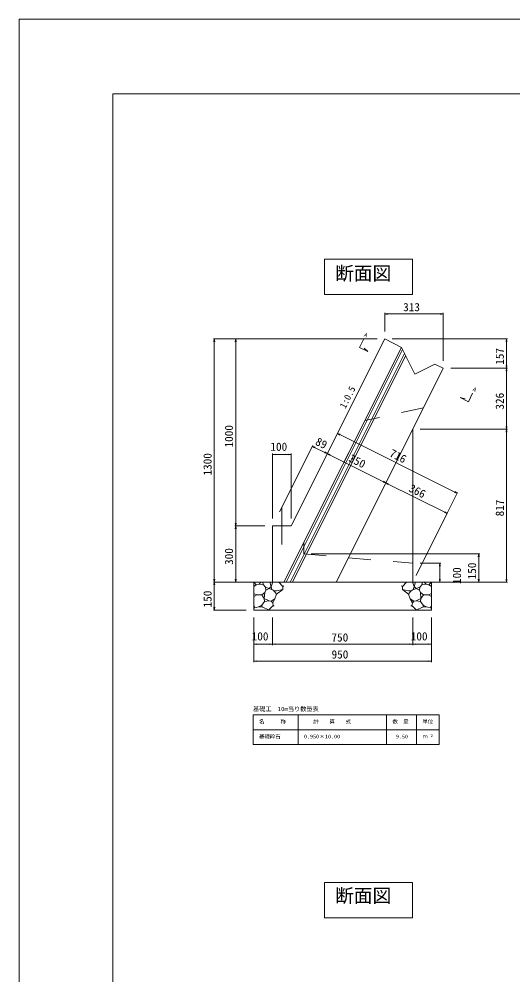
# Model space of a CAD drawing. Units: millimetres on the paper. Extents: x 0 to 841, y 0 to 594.
# Drawn here: x 0 to 131.9, y 338.4 to 594 of the extents above; entities that cross this region are included whole.
import ezdxf
from ezdxf.enums import TextEntityAlignment as Align

# ---------------------------------------------------------------- set-up
doc = ezdxf.new("R2010")
doc.units = ezdxf.units.MM
doc.linetypes.add('DASHED_SPACED', pattern=[12, 6, -6])
for name, color, linetype, lineweight in [('D-STR-DIM（寸法）', 7, 'Continuous', 18), ('D-STR-HTXT（旗揚げ）', 4, 'Continuous', 18), ('D-STR-STRn（構造物）', 5, 'Continuous', 18), ('D-STR-TXT（文字）', 7, 'Continuous', 18), ('D-STR（構造物外形線）', 1, 'Continuous', 18), ('D-TTL(外枠）', 2, 'Continuous', 18), ('DEFPOINTS_2', 8, 'Continuous', 18)]:
    doc.layers.add(name, color=color, linetype=linetype, lineweight=lineweight)
doc.styles.add('ＭＳ ゴシック', font='')
doc.styles.get('ＭＳ ゴシック').set_extended_font_data('MS Gothic')

msp = doc.modelspace()

# ---------------------------------------------------------------- linework, layer by layer
at = {"layer": 'D-STR-DIM（寸法）'}
for p, q in [((97.657, 510.455), (97.657, 515.419)), ((97.657, 515.169), (98.407, 515.294)), ((97.657, 515.169), (97.757, 515.169)), ((98.407, 515.044), (97.657, 515.169)), ((97.757, 515.169), (113.209, 515.169)), ((112.559, 515.294), (113.309, 515.169)), ((113.309, 515.169), (112.559, 515.044)), ((113.309, 515.169), (113.209, 515.169)), ((113.309, 502.629), (113.309, 515.419)), ((60.657, 508.455), (51.88, 508.455)), ((52.005, 507.705), (52.13, 508.455)), ((52.13, 508.455), (52.13, 508.355)), ((52.13, 508.455), (52.255, 507.705)), ((52.13, 443.555), (52.13, 508.355)), ((95.657, 508.455), (57.598, 508.455)), ((57.723, 507.705), (57.848, 508.455)), ((57.848, 508.455), (57.848, 508.355)), ((57.848, 508.455), (57.973, 507.705)), ((57.848, 508.355), (57.848, 458.555)), ((99.657, 508.455), (130.446, 508.455)), ((130.071, 507.705), (130.196, 508.455)), ((130.196, 508.455), (130.196, 508.355)), ((130.196, 508.455), (130.321, 507.705)), ((130.196, 508.355), (130.196, 500.729)), ((130.196, 500.629), (130.071, 501.379)), ((130.321, 501.379), (130.196, 500.629)), ((115.309, 500.629), (130.446, 500.629)), ((115.309, 500.629), (130.446, 500.629)), ((130.071, 499.879), (130.196, 500.629)), ((130.196, 500.629), (130.196, 500.729)), ((130.196, 500.629), (130.196, 500.529)), ((130.196, 500.629), (130.321, 499.879)), ((130.196, 500.529), (130.196, 484.424)), ((74.499, 462.138), (85.149, 483.439)), ((85.037, 483.215), (85.127, 483.171)), ((85.652, 482.768), (85.037, 483.215)), ((85.037, 483.215), (85.764, 482.992)), ((85.127, 483.171), (116.948, 467.26)), ((107.157, 484.324), (130.446, 484.324)), ((107.157, 484.324), (130.446, 484.324)), ((130.196, 484.324), (130.071, 485.074)), ((130.071, 483.574), (130.196, 484.324)), ((130.321, 485.074), (130.196, 484.324)), ((130.196, 484.324), (130.196, 484.424)), ((130.196, 484.324), (130.196, 484.224)), ((130.196, 484.324), (130.321, 483.574)), ((130.196, 484.224), (130.196, 443.555)), ((69.551, 462.244), (78.434, 480.01)), ((73.551, 460.244), (82.434, 478.01)), ((74.051, 461.244), (82.434, 478.01)), ((78.323, 479.787), (78.412, 479.742)), ((78.938, 479.339), (78.323, 479.787)), ((78.323, 479.787), (79.049, 479.563)), ((78.412, 479.742), (82.233, 477.831)), ((82.323, 477.787), (81.596, 478.01)), ((81.708, 478.234), (82.323, 477.787)), ((67.657, 460.455), (67.657, 477.809)), ((67.657, 477.559), (68.407, 477.684)), ((67.657, 477.559), (67.757, 477.559)), ((68.407, 477.434), (67.657, 477.559)), ((72.557, 477.559), (67.757, 477.559)), ((71.907, 477.684), (72.657, 477.559)), ((72.657, 477.559), (71.907, 477.434)), ((72.657, 477.559), (72.557, 477.559)), ((72.657, 460.455), (72.657, 477.809)), ((82.323, 477.787), (82.233, 477.831)), ((82.323, 477.787), (82.412, 477.742)), ((82.938, 477.339), (82.323, 477.787)), ((82.323, 477.787), (83.049, 477.563)), ((82.412, 477.742), (97.886, 470.005)), ((97.36, 470.408), (97.975, 469.96)), ((89.704, 453.418), (98.087, 470.184)), ((89.704, 453.418), (98.087, 470.184)), ((97.975, 469.96), (97.248, 470.184)), ((97.975, 469.96), (97.886, 470.005)), ((97.975, 469.96), (98.065, 469.916)), ((98.59, 469.513), (97.975, 469.96)), ((97.975, 469.96), (98.702, 469.737)), ((98.065, 469.916), (114.233, 461.831)), ((106.499, 446.138), (117.149, 467.439)), ((117.037, 467.215), (116.31, 467.439)), ((116.422, 467.663), (117.037, 467.215)), ((117.037, 467.215), (116.948, 467.26)), ((70.157, 453.455), (70.157, 463.455)), ((106.051, 445.244), (114.434, 462.01)), ((114.323, 461.787), (113.596, 462.01)), ((113.708, 462.234), (114.323, 461.787)), ((114.323, 461.787), (114.233, 461.831)), ((65.657, 458.455), (57.598, 458.455)), ((65.657, 458.455), (57.598, 458.455)), ((57.848, 458.455), (57.723, 459.205)), ((57.723, 457.705), (57.848, 458.455)), ((57.973, 459.205), (57.848, 458.455)), ((57.848, 458.455), (57.848, 458.555)), ((57.848, 458.455), (57.848, 458.355)), ((57.848, 458.455), (57.973, 457.705)), ((57.848, 458.355), (57.848, 443.555)), ((78.042, 450.955), (123.03, 450.955)), ((122.655, 450.205), (122.78, 450.955)), ((122.78, 450.955), (122.78, 450.855)), ((122.78, 450.955), (122.905, 450.205)), ((122.78, 450.855), (122.78, 443.555)), ((107.157, 448.455), (112.628, 448.455)), ((112.253, 447.705), (112.378, 448.455)), ((112.378, 448.455), (112.378, 448.355)), ((112.378, 448.455), (112.503, 447.705)), ((112.378, 448.355), (112.378, 443.555)), ((60.69, 443.455), (51.88, 443.455)), ((60.657, 443.455), (51.88, 443.455)), ((52.13, 443.455), (52.005, 444.205)), ((52.005, 442.705), (52.13, 443.455)), ((52.255, 444.205), (52.13, 443.455)), ((52.13, 443.455), (52.13, 443.555)), ((52.13, 443.455), (52.13, 443.355)), ((52.13, 443.455), (52.255, 442.705)), ((52.13, 443.355), (52.13, 436.055)), ((65.657, 443.455), (57.598, 443.455)), ((57.848, 443.455), (57.723, 444.205)), ((57.973, 444.205), (57.848, 443.455)), ((57.848, 443.455), (57.848, 443.555)), ((107.157, 443.455), (112.628, 443.455)), ((107.157, 443.455), (130.446, 443.455)), ((107.157, 443.455), (123.03, 443.455)), ((112.378, 443.455), (112.253, 444.205)), ((112.503, 444.205), (112.378, 443.455)), ((112.378, 443.455), (112.378, 443.555)), ((122.78, 443.455), (122.655, 444.205)), ((122.905, 444.205), (122.78, 443.455)), ((122.78, 443.455), (122.78, 443.555)), ((130.196, 443.455), (130.071, 444.205)), ((130.321, 444.205), (130.196, 443.455)), ((130.196, 443.455), (130.196, 443.555)), ((60.657, 435.955), (51.88, 435.955)), ((52.13, 435.955), (52.005, 436.705)), ((52.255, 436.705), (52.13, 435.955)), ((52.13, 435.955), (52.13, 436.055)), ((62.657, 433.955), (62.657, 422.034)), ((62.657, 433.955), (62.657, 426.579)), ((67.657, 433.955), (67.657, 426.579)), ((105.157, 433.955), (105.157, 426.579)), ((110.157, 433.955), (110.157, 422.034)), ((110.157, 433.955), (110.157, 426.579)), ((67.657, 431.955), (67.657, 426.579)), ((105.157, 431.955), (105.157, 426.579)), ((62.657, 426.829), (63.407, 426.954)), ((66.907, 426.954), (67.657, 426.829)), ((67.657, 426.829), (68.407, 426.954)), ((104.407, 426.954), (105.157, 426.829)), ((105.157, 426.829), (105.907, 426.954)), ((109.407, 426.954), (110.157, 426.829)), ((62.657, 426.829), (62.757, 426.829)), ((63.407, 426.704), (62.657, 426.829)), ((62.757, 426.829), (67.557, 426.829)), ((67.657, 426.829), (66.907, 426.704)), ((67.657, 426.829), (67.557, 426.829)), ((67.657, 426.829), (67.757, 426.829)), ((68.407, 426.704), (67.657, 426.829)), ((67.757, 426.829), (105.057, 426.829)), ((105.157, 426.829), (104.407, 426.704)), ((105.157, 426.829), (105.057, 426.829)), ((105.157, 426.829), (105.257, 426.829)), ((105.907, 426.704), (105.157, 426.829)), ((110.057, 426.829), (105.257, 426.829)), ((110.157, 426.829), (109.407, 426.704)), ((110.157, 426.829), (110.057, 426.829)), ((62.657, 422.284), (63.407, 422.409)), ((62.657, 422.284), (62.757, 422.284)), ((63.407, 422.159), (62.657, 422.284)), ((62.757, 422.284), (110.057, 422.284)), ((109.407, 422.409), (110.157, 422.284)), ((110.157, 422.284), (109.407, 422.159)), ((110.157, 422.284), (110.057, 422.284))]:
    msp.add_line(p, q, dxfattribs=at)
at = {"layer": 'D-STR-DIM（寸法）', "color": 2}
for p, q in [((90.949, 506.219), (92.067, 508.455)), ((93.185, 505.101), (90.949, 506.219)), ((93.185, 505.101), (92.211, 505.961)), ((120.018, 491.685), (121.136, 493.921)), ((120.018, 491.685), (117.782, 492.803)), ((117.782, 492.803), (119.174, 492.47))]:
    msp.add_line(p, q, dxfattribs=at)
at = {"layer": 'D-STR-HTXT（旗揚げ）'}
for p, q in [((62.53, 407.958), (112.169, 407.958)), ((62.53, 399.958), (62.53, 407.958)), ((74.53, 399.958), (74.53, 407.958)), ((98.169, 399.958), (98.169, 407.958)), ((106.169, 399.958), (106.169, 407.958)), ((106.169, 399.958), (106.169, 407.958)), ((112.169, 399.958), (112.169, 407.958)), ((62.53, 403.958), (112.169, 403.958)), ((62.53, 399.958), (112.169, 399.958))]:
    msp.add_line(p, q, dxfattribs=at)
at = {"layer": 'D-STR-STRn（構造物）'}
for p, q in [((62.657, 443.455), (67.657, 443.455)), ((62.657, 443.455), (62.657, 435.955)), ((63.347, 442.673), (62.657, 442.267)), ((63.347, 442.673), (62.69, 443.455)), ((64.105, 442.917), (63.347, 442.673)), ((64.105, 442.917), (64.602, 443.455)), ((65.152, 442.749), (64.105, 442.917)), ((65.152, 442.749), (65.114, 443.455)), ((65.784, 442.06), (65.152, 442.749)), ((67.307, 442.255), (66.786, 441.715)), ((66.927, 443.455), (67.307, 442.255)), ((67.307, 442.255), (67.775, 443.455)), ((67.307, 442.255), (67.51, 441.447)), ((69.364, 443.455), (70.444, 442.251)), ((70.444, 442.251), (70.728, 442.393)), ((70.444, 442.251), (70.444, 441.486)), ((102.37, 442.251), (102.086, 442.393)), ((103.45, 443.455), (102.37, 442.251)), ((102.37, 442.251), (102.37, 441.486)), ((105.507, 442.255), (105.039, 443.455)), ((110.157, 443.455), (105.157, 443.455)), ((105.507, 442.255), (105.304, 441.447)), ((105.887, 443.455), (105.507, 442.255)), ((105.507, 442.255), (106.028, 441.715)), ((107.03, 442.06), (107.662, 442.749)), ((107.662, 442.749), (107.7, 443.455)), ((107.662, 442.749), (108.709, 442.917)), ((108.709, 442.917), (108.211, 443.455)), ((108.709, 442.917), (109.467, 442.673)), ((109.467, 442.673), (110.124, 443.455)), ((109.467, 442.673), (110.157, 442.267)), ((110.157, 443.455), (110.157, 435.955)), ((63.497, 440.063), (62.657, 440.416)), ((62.657, 439.585), (63.497, 440.063)), ((63.497, 440.063), (64.817, 440.041)), ((64.817, 440.041), (65.594, 440.645)), ((65.502, 439.089), (64.817, 440.041)), ((65.502, 439.089), (65.594, 440.645)), ((65.594, 440.645), (65.899, 441.257)), ((65.899, 441.257), (65.784, 442.06)), ((66.786, 441.715), (65.784, 442.06)), ((65.899, 441.257), (66.786, 441.715)), ((66.786, 441.715), (67.858, 441.319)), ((67.858, 441.319), (68.255, 440.942)), ((68.056, 441.13), (68.783, 441.06)), ((68.255, 440.942), (68.79, 440.228)), ((68.79, 440.228), (68.319, 438.969)), ((68.783, 441.06), (70.444, 441.486)), ((68.79, 440.228), (70.444, 441.486)), ((70.444, 441.486), (70.477, 441.478)), ((102.37, 441.486), (102.337, 441.478)), ((104.031, 441.06), (102.37, 441.486)), ((104.024, 440.228), (102.37, 441.486)), ((104.559, 440.942), (104.024, 440.228)), ((104.024, 440.228), (104.495, 438.969)), ((104.758, 441.13), (104.031, 441.06)), ((104.956, 441.319), (104.559, 440.942)), ((106.028, 441.715), (104.956, 441.319)), ((106.028, 441.715), (107.03, 442.06)), ((106.915, 441.257), (106.028, 441.715)), ((106.915, 441.257), (107.03, 442.06)), ((107.22, 440.645), (106.915, 441.257)), ((107.312, 439.089), (107.22, 440.645)), ((107.997, 440.041), (107.22, 440.645)), ((107.312, 439.089), (107.997, 440.041)), ((109.317, 440.063), (107.997, 440.041)), ((109.317, 440.063), (110.157, 440.416)), ((110.157, 439.585), (109.317, 440.063)), ((62.992, 436.583), (62.657, 437.282)), ((63.988, 436.824), (64.872, 437.309)), ((64.872, 437.309), (65.584, 438.213)), ((64.872, 437.309), (64.888, 436.858)), ((65.584, 438.213), (65.502, 439.089)), ((65.502, 439.089), (66.789, 438.392)), ((66.789, 438.392), (65.584, 438.213)), ((66.717, 436.014), (67.897, 437.193)), ((67.333, 438.352), (66.789, 438.392)), ((68.319, 438.969), (67.333, 438.352)), ((67.333, 438.352), (67.743, 437.931)), ((67.743, 437.931), (68.319, 438.969)), ((67.897, 437.193), (67.743, 437.931)), ((67.897, 437.193), (68.15, 436.958)), ((105.071, 437.931), (104.495, 438.969)), ((104.495, 438.969), (105.481, 438.352)), ((104.917, 437.193), (104.664, 436.958)), ((104.917, 437.193), (105.071, 437.931)), ((106.097, 436.014), (104.917, 437.193)), ((105.481, 438.352), (105.071, 437.931)), ((105.481, 438.352), (106.025, 438.392)), ((107.312, 439.089), (106.025, 438.392)), ((106.025, 438.392), (107.23, 438.213)), ((107.23, 438.213), (107.312, 439.089)), ((107.942, 437.309), (107.23, 438.213)), ((107.942, 437.309), (107.926, 436.858)), ((108.826, 436.824), (107.942, 437.309)), ((109.822, 436.583), (110.157, 437.282)), ((63.988, 436.824), (62.657, 436.502)), ((62.657, 435.955), (110.157, 435.955)), ((64.802, 436.854), (63.988, 436.824)), ((66.852, 435.955), (64.802, 436.854)), ((105.962, 435.955), (108.012, 436.854)), ((108.012, 436.854), (108.826, 436.824)), ((108.826, 436.824), (110.157, 436.502))]:
    msp.add_line(p, q, dxfattribs=at)
at = {"layer": 'D-STR-TXT（文字）', "color": 3}
for p, q in [((81.547, 529.77), (105.064, 529.77)), ((81.547, 520.327), (81.547, 529.77)), ((105.064, 529.77), (105.064, 520.327)), ((105.064, 520.327), (81.547, 520.327)), ((81.547, 363.075), (105.064, 363.075)), ((81.547, 353.631), (81.547, 363.075)), ((105.064, 363.075), (105.064, 353.631)), ((105.064, 353.631), (81.547, 353.631))]:
    msp.add_line(p, q, dxfattribs=at)
at = {"layer": 'D-STR（構造物外形線）'}
for p, q in [((70.747, 443.455), (102.129, 506.219)), ((72.657, 458.455), (97.657, 508.455)), ((97.657, 508.455), (102.129, 506.219)), ((102.129, 506.219), (105.707, 499.064)), ((71.306, 443.455), (102.409, 505.66)), ((72.424, 443.455), (102.968, 504.542)), ((72.983, 443.455), (103.247, 503.983)), ((105.707, 499.064), (111.073, 501.747)), ((111.073, 501.747), (113.309, 500.629)), ((105.157, 484.324), (113.309, 500.629)), ((84.723, 443.455), (105.157, 484.324)), ((105.157, 443.455), (105.157, 484.324)), ((72.657, 458.455), (67.657, 458.455)), ((67.657, 443.455), (67.657, 458.455)), ((67.657, 443.455), (105.157, 443.455))]:
    msp.add_line(p, q, dxfattribs=at)
at = {"layer": 'D-STR（構造物外形線）', "linetype": 'DASHED_SPACED'}
for p, q in [((107.999, 490.008), (92.346, 486.654)), ((76.042, 454.045), (92.346, 486.654)), ((76.042, 450.955), (76.042, 454.045)), ((76.042, 450.955), (105.157, 448.455))]:
    msp.add_line(p, q, dxfattribs=at)
at = {"layer": 'D-TTL(外枠）'}
for p, q in [((25, 574), (820, 574)), ((25, 20), (25, 574))]:
    msp.add_line(p, q, dxfattribs=at)
at = {"layer": 'DEFPOINTS_2'}
for p, q in [((0, 0), (0, 594)), ((0, 594), (841, 594))]:
    msp.add_line(p, q, dxfattribs=at)

# ---------------------------------------------------------------- texts
at = {"layer": 'D-STR-DIM（寸法）', "style": 'ＭＳ ゴシック'}
for p in [(91.846, 508.924), (120.912, 494.351)]:
    msp.add_text('A', height=1.1, rotation=333.5, dxfattribs=at).set_placement(p, align=Align.BOTTOM_LEFT)
at = {"layer": 'D-STR-TXT（文字）', "style": 'ＭＳ ゴシック'}
for s, height, p in [('断面図', 3.666, (84.398, 523.075)), ('313', 2.199, (102.59, 515.219)), ('100', 2.199, (67.119, 477.884)), ('100', 2.199, (62.119, 427.177)), ('750', 2.199, (83.437, 426.879)), ('100', 2.199, (104.619, 427.177)), ('950', 2.199, (83.46, 422.334)), ('基礎工\u300010m当り数量表', 1.173, (62.486, 408.568)), ('名\u3000\u3000\u3000称', 1.026, (64.099, 405.319)), ('計\u3000\u3000算\u3000\u3000式', 1.026, (78.596, 405.319)), ('数\u3000量', 1.026, (99.738, 405.319)), ('単位', 1.026, (107.738, 405.319)), ('基礎砕石', 1.026, (64.099, 401.319)), ('0.950×10.00', 1.026, (76.099, 401.319)), ('9.50', 1.026, (100.659, 401.319)), ('ｍ', 1.026, (107.738, 401.319)), ('2', 0.821, (109.899, 401.721)), ('断面図', 3.666, (84.398, 356.653))]:
    msp.add_text(s, height=height, dxfattribs=at).set_placement(p, align=Align.BOTTOM_LEFT)
for s, height, rotation, p in [('157', 2.199, 90, (130.146, 501.557)), ('1:0.5', 1.833, 63.435, (87.655, 489.421)), ('326', 2.199, 90, (130.146, 489.575)), ('1000', 2.199, 90, (57.798, 479.442)), ('89', 2.199, 333.435, (78.629, 479.689)), ('716', 2.199, 333.435, (98.431, 476.574)), ('1300', 2.199, 90, (52.08, 471.942)), ('350', 2.199, 333.435, (87.549, 475.229)), ('366', 2.199, 333.435, (103.577, 467.216)), ('817', 2.199, 90, (130.146, 461.011)), ('300', 2.199, 90, (57.798, 448.024)), ('150', 2.199, 90, (122.73, 444.167)), ('100', 2.199, 90, (118.703, 442.917)), ('150', 2.199, 90, (52.08, 436.667))]:
    msp.add_text(s, height=height, rotation=rotation, dxfattribs=at).set_placement(p, align=Align.BOTTOM_LEFT)

doc.saveas('drawing.dxf')
